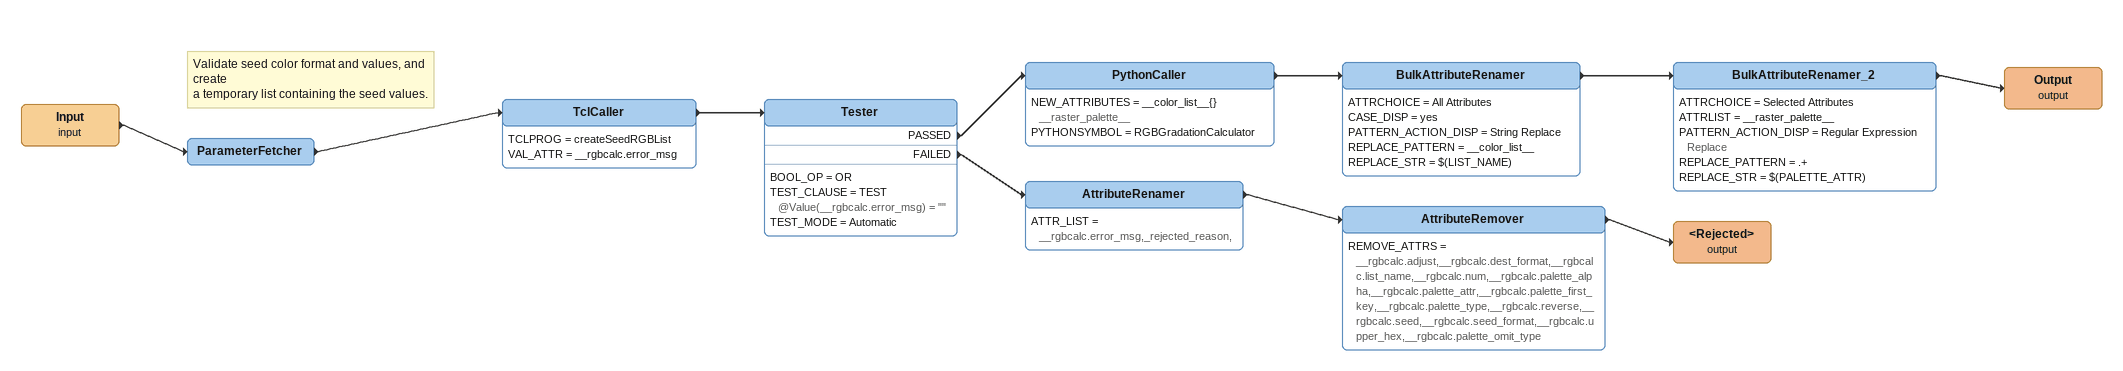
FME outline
Input (input)
    -> ParameterFetcher
ParameterFetcher
    -> TclCaller
Note: Validate seed color format and values, and create / a temporary list containing the seed values.
TclCaller
    TCLPROG = createSeedRGBList
    VAL_ATTR = __rgbcalc.error_msg
    -> Tester
Tester
    BOOL_OP = OR
    TEST_CLAUSE = TEST @Value(__rgbcalc.error_msg) = ""
    TEST_MODE = Automatic
    PASSED -> PythonCaller
    FAILED -> AttributeRenamer
PythonCaller
    NEW_ATTRIBUTES = __color_list__{} __raster_palette__
    PYTHONSYMBOL = RGBGradationCalculator
    -> BulkAttributeRenamer
BulkAttributeRenamer
    ATTRCHOICE = All Attributes
    CASE_DISP = yes
    PATTERN_ACTION_DISP = String Replace
    REPLACE_PATTERN = __color_list__
    REPLACE_STR = $(LIST_NAME)
    -> BulkAttributeRenamer_2
BulkAttributeRenamer_2
    ATTRCHOICE = Selected Attributes
    ATTRLIST = __raster_palette__
    PATTERN_ACTION_DISP = Regular Expression Replace
    REPLACE_PATTERN = .+
    REPLACE_STR = $(PALETTE_ATTR)
    -> Output (output)
Output (output)
AttributeRenamer
    ATTR_LIST = __rgbcalc.error_msg,_rejected_reason,
    -> AttributeRemover
AttributeRemover
    REMOVE_ATTRS = __rgbcalc.adjust,__rgbcalc.dest_format,__rgbcalc.list_name,__rgbcalc.num,__rgbcalc.palette_alpha,__rgbcalc.palette_attr,__rgbcalc.palette_first_key,__rgbcalc.palette_type,__rgbcalc.reverse,__rgbcalc.seed,__rgbcalc.seed_format,__rgbcalc.upper_hex,__rgbcalc.palette_omit_type
    -> <Rejected> (output)
<Rejected> (output)
